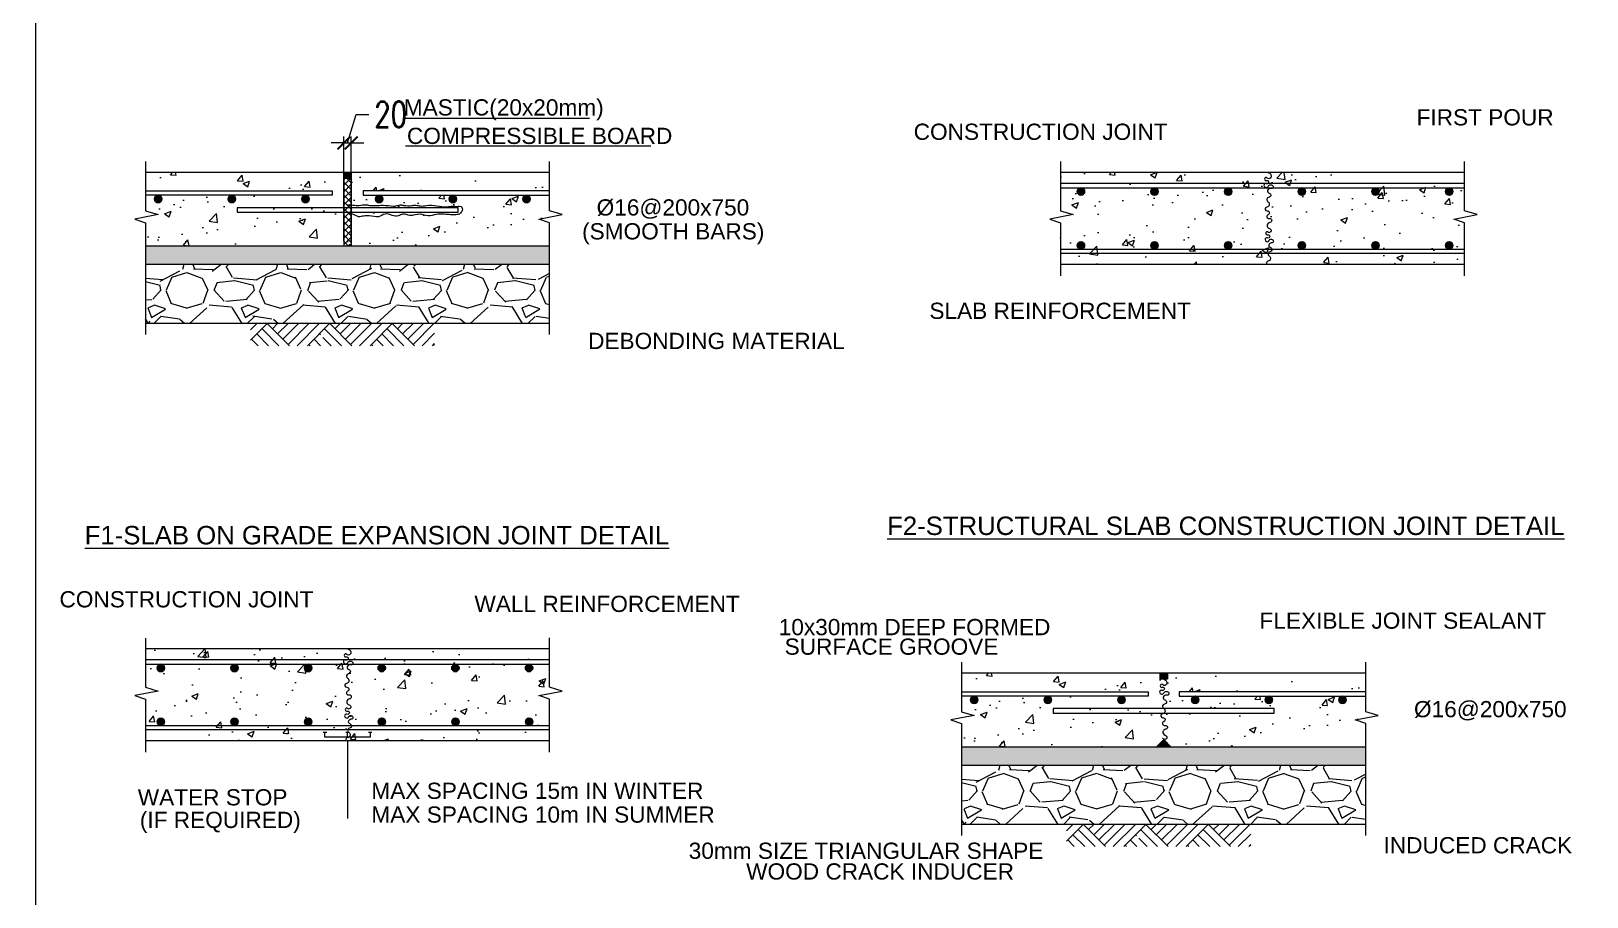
# Model space of a CAD drawing. Extents: x 166525 to 167198, y 178739 to 179747.
# Drawn here: x 167059.79 to 167072.03, y 179459.45 to 179466.26 of the extents above; entities that cross this region are included whole.
import ezdxf
from ezdxf.enums import TextEntityAlignment as Align

# ---------------------------------------------------------------- set-up
doc = ezdxf.new("R2010")
doc.units = 0
doc.header["$MEASUREMENT"] = 0
doc.layers.get('0').update_dxf_attribs({"linetype": 'CONTINUOUS'})
doc.layers.get('DEFPOINTS').update_dxf_attribs({"linetype": 'CONTINUOUS'})
doc.layers.add('BEAM', color=6, linetype='CONTINUOUS', lineweight=13)
doc.layers.add('S-G-TEXT SUB TITLE', color=2, linetype='CONTINUOUS')
doc.layers.add('Steel', color=2, linetype='CONTINUOUS')
doc.styles.add('ARIAL', font='arial.ttf')
doc.styles.add('DIM', font='simplex.shx', dxfattribs={"width": 0.75})
doc.dimstyles.new('MUTASIM', dxfattribs={"dimscale": 0.9995, "dimtxt": 0.2, "dimasz": 0.1, "dimexe": 0.05, "dimexo": 0.12, "dimgap": 0.05, "dimtad": 0, "dimzin": 0, "dimdsep": 46, "dimtxsty": 'DIM', "dimblk": 'ARCHTICK', "dimcen": 0.09, "dimclrd": 35, "dimclre": 33, "dimclrt": 256, "dimazin": 0, "dimtfac": 1, "dimtofl": 0, "dimtmove": 1, "dimatfit": 3, "dimfxl": 0.18, "dimtolj": 1, "dimtzin": 0, "dimlwd": 13, "dimlwe": 9, "dimarcsym": 0})

# ---------------------------------------------------------------- blocks, each defined once
blk = doc.blocks.new('B1')
at = {"layer": 'Steel'}
blk.add_hatch(color=256, dxfattribs=at).paths.add_polyline_path([(-0.05, 0, 1), (0.05, 0, 1)], flags=16)
blk.add_circle((0, 0), 0.05, dxfattribs=at)
blk = doc.blocks.new('SUBTITLE')
at = {"lineweight": 0}
for tag, p in [('%%USUBTITLE', (13935941.075, 8347529.818)), ('20', (13935941.075, 8347529.418))]:
    blk.add_attdef(tag, p, '', height=0.2, dxfattribs=at)
blk = doc.blocks.new('_ARCHTICK')
at = {"color": 0, "linetype": 'ByBlock', "const_width": 0.15}
blk.add_lwpolyline([(-0.5, -0.5), (0.5, 0.5)], dxfattribs=at)
blk = doc.blocks.new('*D1341')
at = {"layer": 'BEAM', "color": 35, "lineweight": 13, "transparency": 16777216}
for p, q in [((167062.279, 179465.377), (167062.346, 179465.602)), ((167062.346, 179465.602), (167062.446, 179465.602)), ((167062.25, 179465.377), (167062.15, 179465.377)), ((167062.25, 179465.377), (167062.308, 179465.377)), ((167062.308, 179465.377), (167062.408, 179465.377))]:
    blk.add_line(p, q, dxfattribs=at)
at = {"layer": 'BEAM', "color": 33, "lineweight": 9, "transparency": 16777216}
for p, q in [((167062.25, 179464.605), (167062.25, 179465.427)), ((167062.308, 179464.605), (167062.308, 179465.427))]:
    blk.add_line(p, q, dxfattribs=at)
at = {"layer": 'DEFPOINTS', "color": 0, "transparency": 16777216}
for p in [(167062.308, 179465.377), (167062.25, 179464.486), (167062.308, 179464.486)]:
    blk.add_point(p, dxfattribs=at)
at = {"layer": 'BEAM', "color": 35, "lineweight": 13, "transparency": 16777216, "xscale": 0.09995000000000001, "yscale": 0.09995000000000001, "zscale": 0.09995000000000001}
blk.add_blockref('_ARCHTICK', (167062.25, 179465.377), dxfattribs=at)
at = {"layer": 'BEAM', "color": 35, "lineweight": 13, "transparency": 16777216, "xscale": 0.09995000000000001, "yscale": 0.09995000000000001, "zscale": 0.09995000000000001, "rotation": 180}
blk.add_blockref('_ARCHTICK', (167062.308, 179465.377), dxfattribs=at)
at = {"layer": 'BEAM', "transparency": 16777216, "insert": (167062.618, 179465.602), "char_height": 0.1999, "attachment_point": 5, "style": 'DIM'}
blk.add_mtext('\\A1;20', dxfattribs=at)

msp = doc.modelspace()

# ---------------------------------------------------------------- hatches: boundary and pattern name
at = {"layer": 'BEAM'}
h = msp.add_hatch(dxfattribs=at)
h.set_pattern_fill('AR-CONC', color=0, scale=0.002897, style=0)
h.set_pattern_definition([(50, (166937.93836, 179500.2437), (0.527809, -0.0461773), [0.05519, -0.6070894]), (355, (166937.93836, 179500.2437), (-0.1021023, 0.5535121), [0.044152, -0.4856715]), (100.451, (166937.98234, 179500.23987), (0.4257086, 0.5073323), [0.0469042, -0.5159463]), (46.1842, (166937.93836, 179500.3909), (0.7853458, -0.1218012), [0.082785, -0.910634]), (96.6356, (166938.0038, 179500.38074), (0.687786, 0.716819), [0.0703563, -0.7739195]), (351.184, (166937.93836, 179500.3909), (0.6877873, 0.716818), [0.066228, -0.7285073]), (21, (166938.01194, 179500.3541), (0.439245, -0.2962745), [0.05519, -0.6070894]), (326, (166938.01194, 179500.3541), (0.1790473, 0.5336128), [0.044152, -0.4856715]), (71.4514, (166938.04855, 179500.3294), (0.618291, 0.2373395), [0.0469042, -0.5159463]), (37.5, (166937.93836, 179500.24372), (0.00894802, 0.24496525), [0, -0.4797846, 0, -0.4930302, 0, -0.4875112]), (7.5, (166937.93836, 179500.24372), (0.1935839, 0.29023415), [0, -0.2811008, 0, -0.4687466, 0, -0.18580615]), (327.5, (166937.77426, 179500.24372), (0.39282087, -0.0165968), [0, -0.1839665, 0, -0.57397544, 0, -0.76162126]), (317.5, (166937.70067, 179500.24372), (0.4291465, 0.07366334), [0, -0.2391564, 0, -0.3811786, 0, -0.5408615])])
h.paths.add_polyline_path([(167064.10255, 179472.70096), (167064.10255, 179470.57343), (167064.1866, 179470.54361), (167064.10255, 179470.52774), (167064.10255, 179468.35529), (167066.27527, 179468.35529), (167066.29114, 179468.43934), (167066.32096, 179468.35529), (167068.44822, 179468.35529), (167068.44822, 179470.52774), (167068.36417, 179470.54361), (167068.44822, 179470.57343), (167068.44822, 179472.70096), (167066.32096, 179472.70096), (167066.29114, 179472.61691), (167066.27527, 179472.70096)])
h.paths.add_polyline_path([(167066.99966, 179470.52813, -1), (167065.55111, 179470.52813, -1)], flags=16)
h.paths.add_polyline_path([(167071.41888, 179465.62126), (167071.41888, 179477.89754), (167075.27494, 179477.89754), (167075.27494, 179465.62126)], flags=9)
h.paths.add_polyline_path([(167058.90597, 179465.30558), (167071.18226, 179465.30558), (167071.18226, 179461.44952), (167058.90597, 179461.44952)], flags=9)
h.paths.add_polyline_path([(167058.72198, 179476.98795), (167072.00361, 179476.98795), (167072.00361, 179473.13189), (167058.72198, 179473.13189)], flags=9)
h.paths.add_polyline_path([(167065.8536, 179470.87995), (167066.74082, 179470.87995), (167066.74082, 179471.07782), (167065.8536, 179471.07782)], flags=8)
h = msp.add_hatch(dxfattribs=at)
h.set_pattern_fill('AR-CONC', color=0, scale=0.002897, style=0)
h.set_pattern_definition([(50, (167083.08763, 179468.62954), (0.527809, -0.046177), [0.05519, -0.60709]), (355, (167083.08763, 179468.62954), (-0.102102, 0.553512), [0.044152, -0.485672]), (100.451, (167083.1316, 179468.6257), (0.425709, 0.507332), [0.046904, -0.515946]), (46.1842, (167083.08763, 179468.7767), (0.785346, -0.121801), [0.082785, -0.910634]), (96.6356, (167083.1531, 179468.76656), (0.687786, 0.71682), [0.070356, -0.77392]), (351.184, (167083.0876, 179468.7767), (0.687787, 0.716818), [0.066228, -0.728507]), (21, (167083.1612, 179468.7399), (0.439245, -0.2962745), [0.05519, -0.60709]), (326, (167083.1612, 179468.7399), (0.179047, 0.533613), [0.044152, -0.485672]), (71.4514, (167083.1978, 179468.71523), (0.618291, 0.23734), [0.046904, -0.515946]), (37.5, (167083.08763, 179468.62954), (0.008948, 0.2449653), [0, -0.4797846, 0, -0.49303, 0, -0.4875112]), (7.5, (167083.08763, 179468.62954), (0.193584, 0.290234), [0, -0.2811008, 0, -0.4687466, 0, -0.185806]), (327.5, (167082.92354, 179468.62954), (0.3928209, -0.0165968), [0, -0.1839665, 0, -0.5739754, 0, -0.7616213]), (317.5, (167082.84995, 179468.62954), (0.4291465, 0.0736633), [0, -0.2391564, 0, -0.3811786, 0, -0.5408615])])
h.paths.add_polyline_path([(167063.86813, 179464.74918), (167063.78408, 179464.77899), (167063.96619, 179464.81339), (167063.86813, 179464.8432), (167063.86813, 179464.96587), (167063.68575, 179464.96587, -0.41421356), (167063.71472, 179464.9369, -1), (167063.65678, 179464.9369, -0.41421356), (167063.68575, 179464.96587), (167063.10633, 179464.96587, -0.41421356), (167063.1353, 179464.9369, -1), (167063.07736, 179464.9369, -0.41421356), (167063.10633, 179464.96587), (167062.52691, 179464.96587, -0.41421356), (167062.55588, 179464.9369, -1), (167062.49794, 179464.9369, -0.41421356), (167062.52691, 179464.96587), (167061.94749, 179464.96587, -0.41421356), (167061.97646, 179464.9369, -1), (167061.91851, 179464.9369, -0.41421356), (167061.94749, 179464.96587), (167061.36806, 179464.96587, -0.41421356), (167061.39703, 179464.9369, -1), (167061.33909, 179464.9369, -0.41421356), (167061.36806, 179464.96587), (167060.78864, 179464.96587, -0.41421356), (167060.81761, 179464.9369, -1), (167060.75967, 179464.9369, -0.41421356), (167060.78864, 179464.96587), (167060.68951, 179464.96587), (167060.68951, 179464.8432), (167060.78757, 179464.81339), (167060.60546, 179464.77899), (167060.68951, 179464.74918), (167060.68951, 179464.56549), (167063.86813, 179464.56549)])
h.paths.add_polyline_path([(167063.86813, 179465.14491), (167061.94905, 179465.14491), (167062.10359, 179465.00063), (167063.86813, 179465.00063)])
h.paths.add_polyline_path([(167061.94905, 179465.14491), (167060.68951, 179465.14491), (167060.68951, 179465.00063), (167062.10359, 179465.00063)])
for points in [[(167062.30779, 179465.14491), (167062.24985, 179465.14491), (167062.24985, 179465.09855), (167062.30779, 179465.09855)], [(167068.72789, 179461.20809), (167068.66995, 179461.20809), (167068.66995, 179461.16174), (167068.72789, 179461.16174)], [(167068.69892, 179460.68661), (167068.64098, 179460.62867), (167068.75686, 179460.62867)]]:
    msp.add_hatch(color=0, dxfattribs=at).paths.add_polyline_path(points)
h = msp.add_hatch(dxfattribs=at)
h.set_pattern_fill('ANSI37', color=0, scale=0.011588, style=0)
h.set_pattern_definition([(45, (167033.279064, 179456.992903), (-0.02601679, 0.02601679), []), (135, (167033.279064, 179456.992903), (-0.02601679, -0.02601679), [])])
h.paths.add_polyline_path([(167062.30779, 179465.09855), (167062.24985, 179465.09855), (167062.24985, 179464.86744), (167062.30779, 179464.86744)])
h.paths.add_polyline_path([(167062.30779, 179464.86744), (167062.24985, 179464.86744), (167062.24985, 179464.83268), (167062.30779, 179464.83268)])
h.paths.add_polyline_path([(167062.30779, 179464.83268), (167062.24985, 179464.83268), (167062.24985, 179464.56549), (167062.30779, 179464.56549)])
h = msp.add_hatch(dxfattribs=at)
h.set_pattern_fill('AR-CONC', color=0, scale=0.002897, style=0)
h.set_pattern_definition([(50, (167096.97754, 179461.5279), (0.527809, -0.046177), [0.05519, -0.607089]), (355, (167096.97754, 179461.5279), (-0.102102, 0.553512), [0.044152, -0.485672]), (100.451, (167097.02153, 179461.52405), (0.425709, 0.507332), [0.046904, -0.515946]), (46.1842, (167096.97754, 179461.6751), (0.785346, -0.121801), [0.082785, -0.910634]), (96.6356, (167097.043, 179461.6649), (0.687786, 0.71682), [0.070356, -0.77392]), (351.184, (167096.97754, 179461.6751), (0.687787, 0.716818), [0.066228, -0.728507]), (21, (167097.05113, 179461.6383), (0.439245, -0.2962745), [0.05519, -0.607089]), (326, (167097.05113, 179461.6383), (0.179047, 0.533613), [0.044152, -0.485672]), (71.4514, (167097.08773, 179461.6136), (0.618291, 0.2373395), [0.046904, -0.515946]), (37.5, (167096.97754, 179461.5279), (0.008948, 0.2449653), [0, -0.4797846, 0, -0.4930302, 0, -0.4875112]), (7.5, (167096.97754, 179461.5279), (0.193584, 0.2902341), [0, -0.2811008, 0, -0.4687466, 0, -0.1858062]), (327.5, (167096.81345, 179461.5279), (0.3928209, -0.0165968), [0, -0.1839665, 0, -0.5739754, 0, -0.7616213]), (317.5, (167096.73986, 179461.5279), (0.4291465, 0.0736633), [0, -0.2391564, 0, -0.3811786, 0, -0.5408615])])
h.paths.add_polyline_path([(167067.88809, 179465.14491), (167067.88809, 179464.8432), (167067.98614, 179464.81339), (167067.88809, 179464.79487), (167067.88809, 179464.42063), (167071.06671, 179464.42063), (167071.06671, 179464.74918), (167070.98266, 179464.77899), (167071.06671, 179464.79487), (167071.06671, 179465.14491)])
h = msp.add_hatch(dxfattribs=at)
h.set_pattern_fill('AR-CONC', color=0, scale=0.000579422, style=0)
h.set_pattern_definition([(50, (167083.08763, 179468.62954), (0.1055618, -0.00923546), [0.011038, -0.1214179]), (355, (167083.08763, 179468.62954), (-0.02042047, 0.1107024), [0.0088304, -0.0971343]), (100.451, (167083.09643, 179468.62877), (0.0851417, 0.10146646), [0.00938084, -0.10318926]), (46.1842, (167083.08763, 179468.65897), (0.15706916, -0.02436025), [0.016557, -0.1821268]), (96.6356, (167083.10072, 179468.65694), (0.1375572, 0.1433638), [0.0140713, -0.1547839]), (351.184, (167083.08763, 179468.65897), (0.1375575, 0.1433636), [0.0132456, -0.1457015]), (21, (167083.10235, 179468.65161), (0.087849, -0.0592549), [0.011038, -0.1214179]), (326, (167083.10235, 179468.65161), (0.03580946, 0.10672256), [0.0088304, -0.0971343]), (71.4514, (167083.10967, 179468.64668), (0.1236582, 0.0474679), [0.00938084, -0.10318926]), (37.5, (167083.087634, 179468.629538), (0.001789605, 0.04899305), [0, -0.09595692, 0, -0.09860604, 0, -0.09750224]), (7.5, (167083.087634, 179468.62954), (0.03871678, 0.05804683), [0, -0.05622016, 0, -0.09374932, 0, -0.03716123]), (327.5, (167083.054814, 179468.629538), (0.078564175, -0.00331936), [0, -0.0367933, 0, -0.11479509, 0, -0.15232425]), (317.5, (167083.0401, 179468.62954), (0.0858293, 0.01473267), [0, -0.04783129, 0, -0.07623571, 0, -0.1081723])])
h.paths.add_polyline_path([(167063.86813, 179464.56549), (167060.68951, 179464.56549), (167060.68951, 179464.42063), (167063.86813, 179464.42063)])
h = msp.add_hatch(dxfattribs=at)
h.set_pattern_fill('GRAVEL', color=0, scale=0.028971, style=0)
h.set_pattern_definition([(228.0128, (167083.61746, 179469.365404), (-5.88693258, -6.62280166), [0.099, -9.801068]), (184.9697, (167083.55123, 179469.291817), (8.83040565, 0.735860754), [0.169888, -16.818883]), (132.5104, (167083.38198, 179469.2771), (7.35865412, -8.094533325), [0.11979, -11.859233]), (267.2737, (167083.094993, 179469.093133), (0.73586275, 14.717314206), [0.154707, -15.315978]), (292.8337, (167083.087634, 179468.9386), (-3.67934018, 8.830396386), [0.151703, -15.01856]), (357.2737, (167083.146503, 179468.798787), (-14.717314206, 0.73586275), [0.154707, -15.315978]), (37.6942, (167083.301035, 179468.791428), (-9.566263356, -7.35865291), [0.204592, -20.254594]), (72.2553, (167083.462926, 179468.916525), (5.151071933, 16.18905553), [0.193156, -19.122462]), (121.4296, (167083.521795, 179469.100492), (-5.886929094, 9.56624606), [0.155231, -15.367865]), (175.2364, (167083.44085, 179469.23295), (8.09451906, -0.73585904), [0.17722, -8.683769]), (222.3974, (167083.264242, 179469.247665), (-8.83039163, -8.094514887), [0.229184, -22.689239]), (138.8141, (167083.8235, 179469.085775), (-5.15105835, 4.4151889), [0.078223, -7.744149]), (171.4692, (167083.76463, 179469.137285), (9.56624271, -1.4717356), [0.14882, -14.733137]), (225, (167083.61746, 179469.15936), (-2e-16, -0.735865), [0.104067, -0.936604]), (203.1986, (167083.56595, 179469.247665), (3.67934214, 1.47173835), [0.056042, -5.54814]), (291.8014, (167083.51444, 179469.22559), (-0.7358665, 2.2075993), [0.079255, -3.883518]), (30.9638, (167083.54387, 179469.152), (2.2075955, 1.47173304), [0.128724, -4.162075]), (161.5651, (167083.65425, 179469.21823), (1.4717326, -0.7358649), [0.09308, -2.233933]), (16.3895, (167083.087634, 179469.22559), (7.35866353, 2.20759325), [0.130395, -12.909175]), (70.3462, (167083.21273, 179469.26238), (-2.94345559, -8.09451397), [0.109395, -10.830035]), (293.1986, (167083.65425, 179469.3654), (-1.47173835, 3.67934214), [0.112083, -5.49211]), (343.6105, (167083.698403, 179469.262382), (-7.35866353, 2.20759325), [0.130395, -12.909175]), (339.444, (167083.08763, 179468.76935), (-3.6793343, 1.4717301), [0.125745, -6.161487]), (294.7751, (167083.205373, 179468.7252), (-3.67932116, 8.09452166), [0.10536, -10.430639]), (66.8014, (167083.66161, 179468.62954), (1.47173835, 3.67934214), [0.112083, -5.49211]), (17.354, (167083.70576, 179468.73256), (-9.56625783, -2.94345935), [0.123354, -12.212014]), (69.444, (167083.301035, 179468.62954), (-1.4717301, -3.6793343), [0.062873, -6.224383]), (101.3099, (167083.61746, 179468.62954), (-0.7358623, 2.9434544), [0.037522, -3.714674]), (165.9638, (167083.6101, 179468.66633), (2.2075994, -0.7358647), [0.151703, -2.88235]), (186.009, (167083.462926, 179468.703124), (7.35864862, 0.73586423), [0.140587, -13.918122]), (303.6901, (167083.54387, 179469.08577), (-0.7358662, 1.4717305), [0.106128, -2.547075]), (353.1572, (167083.60274, 179468.99747), (12.509726274, -1.471738486), [0.185287, -18.343342]), (60.9454, (167083.78671, 179468.975395), (-2.94345694, -5.15104935), [0.075762, -7.500444]), (90, (167083.8235, 179469.0416), (-0.735866, 0.735866), [0.044152, -0.691714]), (120.2564, (167083.44821, 179468.7252), (2.94345755, -5.15105903), [0.10223, -10.120735]), (48.0128, (167083.3967, 179468.813504), (5.88693258, 6.62280166), [0.198001, -9.702074]), (0, (167083.52915, 179468.9607), (0.735866, 0.735866), [0.191325, -0.54454]), (325.3048, (167083.72048, 179468.960677), (-7.35864672, 5.15106212), [0.116351, -11.518707]), (254.0546, (167083.81614, 179468.89445), (-0.73586782, -2.9434708), [0.107144, -5.250056]), (207.646, (167083.786707, 179468.791428), (-13.981448084, -7.3586641), [0.174448, -17.270397]), (175.4261, (167083.632175, 179468.710483), (-9.566259516, 0.735862387), [0.184554, -18.270856]), (175.4261, (167083.632175, 179468.710483), (-9.566259516, 0.735862387), [0.184554, -18.270856])])
h.paths.add_polyline_path([(167063.86813, 179464.42063), (167060.68951, 179464.42063), (167060.68951, 179463.95709), (167063.86813, 179463.95709)])
h = msp.add_hatch(dxfattribs=at)
h.set_pattern_fill('AR-PARQ1', color=0, scale=0.028971, angle=45, style=0)
h.set_pattern_definition([(135, (167092.1293, 179463.4657), (-0.491656, 3e-17), [0.347653, -0.347653]), (135, (167092.17028, 179463.50666), (-0.491656, 3e-17), [0.347653, -0.347653]), (135, (167092.21125, 179463.54764), (-0.491656, 3e-17), [0.347653, -0.347653]), (135, (167092.25222, 179463.5886), (-0.491656, 3e-17), [0.347653, -0.347653]), (135, (167092.2932, 179463.62958), (-0.491656, 3e-17), [0.347653, -0.347653]), (135, (167092.33416, 179463.67055), (-0.491656, 3e-17), [0.347653, -0.347653]), (135, (167092.37513, 179463.71152), (-0.491656, 3e-17), [0.347653, -0.347653]), (45, (167091.88348, 179463.71152), (0.491656, -3e-17), [0.347653, -0.347653]), (45, (167091.8425, 179463.7525), (0.491656, -3e-17), [0.347653, -0.347653]), (45, (167091.80154, 179463.79346), (0.491656, -3e-17), [0.347653, -0.347653]), (45, (167091.76056, 179463.83443), (0.491656, -3e-17), [0.347653, -0.347653]), (45, (167091.7196, 179463.8754), (0.491656, -3e-17), [0.347653, -0.347653]), (45, (167091.67862, 179463.91638), (0.491656, -3e-17), [0.347653, -0.347653]), (45, (167091.63765, 179463.95735), (0.491656, -3e-17), [0.347653, -0.347653])])
h.paths.add_polyline_path([(167062.96365, 179463.78327), (167062.96365, 179463.95709), (167062.07769, 179463.95709), (167062.07769, 179463.87558, -0.41421356), (167062.09218, 179463.86109, -0.41421356), (167062.07769, 179463.84661), (167062.07769, 179463.78327)])
h.paths.add_polyline_path([(167061.51509, 179463.95709), (167061.51509, 179463.78327), (167062.07769, 179463.78327), (167062.07769, 179463.84661, -0.41421356), (167062.0632, 179463.86109, -0.41421356), (167062.07769, 179463.87558), (167062.07769, 179463.95709)])
h = msp.add_hatch(dxfattribs=at)
h.set_pattern_fill('AR-CONC', color=0, scale=0.002897, style=0)
h.set_pattern_definition([(50, (167083.08935, 179457.78343), (0.527809, -0.046177), [0.05519, -0.60709]), (355, (167083.08935, 179457.78343), (-0.102102, 0.553512), [0.044152, -0.485672]), (100.451, (167083.13333, 179457.7796), (0.425709, 0.507332), [0.046904, -0.515946]), (46.1842, (167083.08935, 179457.9306), (0.785346, -0.121801), [0.082785, -0.910634]), (96.6356, (167083.1548, 179457.92045), (0.687786, 0.71682), [0.070356, -0.77392]), (351.184, (167083.08935, 179457.9306), (0.687787, 0.716818), [0.066228, -0.728507]), (21, (167083.16293, 179457.8938), (0.439245, -0.2962745), [0.05519, -0.60709]), (326, (167083.16293, 179457.8938), (0.179047, 0.533613), [0.044152, -0.485672]), (71.4514, (167083.19954, 179457.8691), (0.618291, 0.23734), [0.046904, -0.515946]), (37.5, (167083.08935, 179457.78343), (0.008948, 0.2449653), [0, -0.4797846, 0, -0.49303, 0, -0.4875112]), (7.5, (167083.08935, 179457.78343), (0.193584, 0.290234), [0, -0.2811008, 0, -0.4687466, 0, -0.185806]), (327.5, (167082.92525, 179457.78343), (0.3928209, -0.0165968), [0, -0.1839665, 0, -0.5739754, 0, -0.7616213]), (317.5, (167082.85166, 179457.78343), (0.4291465, 0.0736633), [0, -0.2391564, 0, -0.3811786, 0, -0.5408615])])
h.paths.add_polyline_path([(167063.86813, 179460.67616), (167063.86813, 179461.00471), (167063.78408, 179461.03452), (167063.96619, 179461.06892), (167063.86813, 179461.09873), (167063.86813, 179461.40044), (167062.52424, 179461.40044, -0.34131084), (167062.41515, 179461.25101, -0.52056705), (167062.29769, 179461.25101, -0.52056705), (167062.17773, 179461.25101, -0.52056705), (167062.08776, 179461.25101, -0.52056705), (167062.07277, 179461.32838, -0.52056705), (167062.07777, 179461.39328, -0.02813813), (167062.07533, 179461.40044), (167060.68951, 179461.40044), (167060.68951, 179461.09873), (167060.78757, 179461.06892), (167060.60546, 179461.03452), (167060.68951, 179461.00471), (167060.68951, 179460.67616)])
h.paths.add_polyline_path([(167062.41515, 179461.25101, 0.34131084), (167062.52424, 179461.40044), (167062.07533, 179461.40044, 0.02813813), (167062.07777, 179461.39328, 0.52056705), (167062.07277, 179461.32838, 0.52056705), (167062.08776, 179461.25101, 0.52056705), (167062.17773, 179461.25101, 0.52056705), (167062.29769, 179461.25101, 0.52056705)], flags=17)
h = msp.add_hatch(dxfattribs=at)
h.set_pattern_fill('AR-CONC', color=0, scale=0.002897, style=0)
h.set_pattern_definition([(50, (167089.50773, 179464.6927), (0.527809, -0.046177), [0.05519, -0.60709]), (355, (167089.50773, 179464.6927), (-0.102102, 0.553512), [0.044152, -0.485672]), (100.451, (167089.5517, 179464.68887), (0.425709, 0.507332), [0.046904, -0.515946]), (46.1842, (167089.5077, 179464.8399), (0.785346, -0.121801), [0.082785, -0.910634]), (96.6356, (167089.5732, 179464.82974), (0.687786, 0.71682), [0.070356, -0.77392]), (351.184, (167089.5077, 179464.8399), (0.687787, 0.716818), [0.066228, -0.728507]), (21, (167089.5813, 179464.8031), (0.439245, -0.2962745), [0.05519, -0.60709]), (326, (167089.5813, 179464.8031), (0.179047, 0.533613), [0.044152, -0.485672]), (71.4514, (167089.6179, 179464.7784), (0.618291, 0.23734), [0.046904, -0.515946]), (37.5, (167089.50773, 179464.69272), (0.008948, 0.2449653), [0, -0.4797846, 0, -0.49303, 0, -0.4875112]), (7.5, (167089.50773, 179464.69272), (0.193584, 0.290234), [0, -0.2811008, 0, -0.4687466, 0, -0.185806]), (327.5, (167089.34363, 179464.69272), (0.3928209, -0.0165968), [0, -0.1839665, 0, -0.5739754, 0, -0.7616213]), (317.5, (167089.27005, 179464.69272), (0.4291465, 0.0736633), [0, -0.2391564, 0, -0.3811786, 0, -0.5408615])])
h.paths.add_polyline_path([(167070.28823, 179460.81236), (167070.20418, 179460.84218), (167070.38628, 179460.87658), (167070.28823, 179460.90639), (167070.28823, 179461.02905), (167070.10585, 179461.02905, -0.41421356), (167070.13482, 179461.00008, -1), (167070.07688, 179461.00008, -0.41421356), (167070.10585, 179461.02905), (167069.52643, 179461.02905, -0.41421356), (167069.5554, 179461.00008, -1), (167069.49745, 179461.00008, -0.41421356), (167069.52643, 179461.02905), (167068.947, 179461.02905, -0.41421356), (167068.97597, 179461.00008, -1), (167068.91803, 179461.00008, -0.41421356), (167068.947, 179461.02905), (167068.36758, 179461.02905, -0.41421356), (167068.39655, 179461.00008, -1), (167068.33861, 179461.00008, -0.41421356), (167068.36758, 179461.02905), (167067.78816, 179461.02905, -0.41421356), (167067.81713, 179461.00008, -1), (167067.75919, 179461.00008, -0.41421356), (167067.78816, 179461.02905), (167067.20874, 179461.02905, -0.41421356), (167067.23771, 179461.00008, -1), (167067.17977, 179461.00008, -0.41421356), (167067.20874, 179461.02905), (167067.10961, 179461.02905), (167067.10961, 179460.90639), (167067.20766, 179460.87658), (167067.02556, 179460.84218), (167067.10961, 179460.81236), (167067.10961, 179460.62867), (167070.28823, 179460.62867)])
h.paths.add_polyline_path([(167070.28823, 179461.20809), (167068.36915, 179461.20809), (167068.52369, 179461.06382), (167070.28823, 179461.06382)])
h.paths.add_polyline_path([(167068.36915, 179461.20809), (167067.10961, 179461.20809), (167067.10961, 179461.06382), (167068.52369, 179461.06382)])
h = msp.add_hatch(dxfattribs=at)
h.set_pattern_fill('AR-CONC', color=0, scale=0.000579422, style=0)
h.set_pattern_definition([(50, (167089.50773, 179464.69272), (0.1055618, -0.00923546), [0.011038, -0.1214179]), (355, (167089.50773, 179464.69272), (-0.02042047, 0.1107024), [0.0088304, -0.0971343]), (100.451, (167089.51653, 179464.69195), (0.0851417, 0.10146646), [0.00938084, -0.10318926]), (46.1842, (167089.50773, 179464.72216), (0.15706916, -0.02436025), [0.016557, -0.1821268]), (96.6356, (167089.52082, 179464.72013), (0.1375572, 0.1433638), [0.0140713, -0.1547839]), (351.184, (167089.50773, 179464.72216), (0.1375575, 0.1433636), [0.0132456, -0.1457015]), (21, (167089.52245, 179464.7148), (0.087849, -0.0592549), [0.011038, -0.1214179]), (326, (167089.52245, 179464.7148), (0.03580946, 0.10672256), [0.0088304, -0.0971343]), (71.4514, (167089.52977, 179464.70986), (0.1236582, 0.0474679), [0.00938084, -0.10318926]), (37.5, (167089.50773, 179464.69272), (0.001789605, 0.04899305), [0, -0.09595692, 0, -0.09860604, 0, -0.09750224]), (7.5, (167089.50773, 179464.69272), (0.03871678, 0.05804683), [0, -0.05622016, 0, -0.09374932, 0, -0.03716123]), (327.5, (167089.47491, 179464.69272), (0.078564175, -0.00331936), [0, -0.0367933, 0, -0.11479509, 0, -0.15232425]), (317.5, (167089.46019, 179464.69272), (0.0858293, 0.01473267), [0, -0.04783129, 0, -0.07623571, 0, -0.1081723])])
h.paths.add_polyline_path([(167070.28823, 179460.62867), (167067.10961, 179460.62867), (167067.10961, 179460.48381), (167070.28823, 179460.48381)])
h = msp.add_hatch(dxfattribs=at)
h.set_pattern_fill('GRAVEL', color=0, scale=0.028971, style=0)
h.set_pattern_definition([(228.0128, (167090.037554, 179465.428587), (-5.88693258, -6.62280166), [0.099, -9.801068]), (184.9697, (167089.971326, 179465.355), (8.83040565, 0.735860754), [0.169888, -16.818883]), (132.5104, (167089.802077, 179465.340283), (7.35865412, -8.094533325), [0.11979, -11.859233]), (267.2737, (167089.51509, 179465.156316), (0.73586275, 14.717314206), [0.154707, -15.315978]), (292.8337, (167089.50773, 179465.001784), (-3.67934018, 8.830396386), [0.151703, -15.01856]), (357.2737, (167089.5666, 179464.86197), (-14.717314206, 0.73586275), [0.154707, -15.315978]), (37.6942, (167089.721131, 179464.85461), (-9.566263356, -7.35865291), [0.204592, -20.254594]), (72.2553, (167089.883022, 179464.979708), (5.151071933, 16.18905553), [0.193156, -19.122462]), (121.4296, (167089.94189, 179465.163675), (-5.886929094, 9.56624606), [0.155231, -15.367865]), (175.2364, (167089.860946, 179465.29613), (8.09451906, -0.73585904), [0.17722, -8.683769]), (222.3974, (167089.684338, 179465.310848), (-8.83039163, -8.094514887), [0.229184, -22.689239]), (138.8141, (167090.243596, 179465.14896), (-5.15105835, 4.4151889), [0.078223, -7.744149]), (171.4692, (167090.184727, 179465.20047), (9.56624271, -1.4717356), [0.14882, -14.733137]), (225, (167090.03755, 179465.22254), (-2e-16, -0.735865), [0.104067, -0.936604]), (203.1986, (167089.98604, 179465.31085), (3.67934214, 1.47173835), [0.056042, -5.54814]), (291.8014, (167089.93453, 179465.28877), (-0.7358665, 2.2075993), [0.079255, -3.883518]), (30.9638, (167089.96397, 179465.21519), (2.2075955, 1.47173304), [0.128724, -4.162075]), (161.5651, (167090.07435, 179465.28141), (1.4717326, -0.7358649), [0.09308, -2.233933]), (16.3895, (167089.50773, 179465.288772), (7.35866353, 2.20759325), [0.130395, -12.909175]), (70.3462, (167089.632827, 179465.325565), (-2.94345559, -8.09451397), [0.109395, -10.830035]), (293.1986, (167090.07435, 179465.42859), (-1.47173835, 3.67934214), [0.112083, -5.49211]), (343.6105, (167090.1185, 179465.325565), (-7.35866353, 2.20759325), [0.130395, -12.909175]), (339.444, (167089.50773, 179464.832535), (-3.6793343, 1.4717301), [0.125745, -6.161487]), (294.7751, (167089.62547, 179464.788383), (-3.67932116, 8.09452166), [0.10536, -10.430639]), (66.8014, (167090.08171, 179464.69272), (1.47173835, 3.67934214), [0.112083, -5.49211]), (17.354, (167090.125858, 179464.79574), (-9.56625783, -2.94345935), [0.123354, -12.212014]), (69.444, (167089.72113, 179464.69272), (-1.4717301, -3.6793343), [0.062873, -6.224383]), (101.3099, (167090.03755, 179464.69272), (-0.7358623, 2.9434544), [0.037522, -3.714674]), (165.9638, (167090.0302, 179464.72951), (2.2075994, -0.7358647), [0.151703, -2.88235]), (186.009, (167089.88302, 179464.766307), (7.35864862, 0.73586423), [0.140587, -13.918122]), (303.6901, (167089.96397, 179465.14896), (-0.7358662, 1.4717305), [0.106128, -2.547075]), (353.1572, (167090.022836, 179465.060654), (12.509726274, -1.471738486), [0.185287, -18.343342]), (60.9454, (167090.2068, 179465.03858), (-2.94345694, -5.15104935), [0.075762, -7.500444]), (90, (167090.2436, 179465.1048), (-0.735866, 0.735866), [0.044152, -0.691714]), (120.2564, (167089.868305, 179464.788383), (2.94345755, -5.15105903), [0.10223, -10.120735]), (48.0128, (167089.816794, 179464.876687), (5.88693258, 6.62280166), [0.198001, -9.702074]), (0, (167089.94925, 179465.02386), (0.735866, 0.735866), [0.191325, -0.54454]), (325.3048, (167090.140575, 179465.02386), (-7.35864672, 5.15106212), [0.116351, -11.518707]), (254.0546, (167090.23624, 179464.95763), (-0.73586782, -2.9434708), [0.107144, -5.250056]), (207.646, (167090.206803, 179464.85461), (-13.981448084, -7.3586641), [0.174448, -17.270397]), (175.4261, (167090.05227, 179464.773666), (-9.566259516, 0.735862387), [0.184554, -18.270856]), (175.4261, (167090.05227, 179464.773666), (-9.566259516, 0.735862387), [0.184554, -18.270856])])
h.paths.add_polyline_path([(167070.28823, 179460.48381), (167067.10961, 179460.48381), (167067.10961, 179460.02028), (167070.28823, 179460.02028)])
h = msp.add_hatch(dxfattribs=at)
h.set_pattern_fill('AR-PARQ1', color=0, scale=0.028971, angle=45, style=0)
h.set_pattern_definition([(135, (167098.5494, 179459.52888), (-0.491656, 3e-17), [0.347653, -0.347653]), (135, (167098.59037, 179459.56985), (-0.491656, 3e-17), [0.347653, -0.347653]), (135, (167098.63135, 179459.61082), (-0.491656, 3e-17), [0.347653, -0.347653]), (135, (167098.6723, 179459.6518), (-0.491656, 3e-17), [0.347653, -0.347653]), (135, (167098.7133, 179459.69276), (-0.491656, 3e-17), [0.347653, -0.347653]), (135, (167098.75426, 179459.73373), (-0.491656, 3e-17), [0.347653, -0.347653]), (135, (167098.79523, 179459.7747), (-0.491656, 3e-17), [0.347653, -0.347653]), (45, (167098.30357, 179459.7747), (0.491656, -3e-17), [0.347653, -0.347653]), (45, (167098.2626, 179459.81568), (0.491656, -3e-17), [0.347653, -0.347653]), (45, (167098.22163, 179459.85665), (0.491656, -3e-17), [0.347653, -0.347653]), (45, (167098.18066, 179459.89762), (0.491656, -3e-17), [0.347653, -0.347653]), (45, (167098.1397, 179459.9386), (0.491656, -3e-17), [0.347653, -0.347653]), (45, (167098.09872, 179459.97956), (0.491656, -3e-17), [0.347653, -0.347653]), (45, (167098.05775, 179460.02053), (0.491656, -3e-17), [0.347653, -0.347653])])
h.paths.add_polyline_path([(167069.38374, 179459.84645), (167069.38374, 179460.02028), (167068.49779, 179460.02028), (167068.49779, 179459.93876, -0.41421356), (167068.51227, 179459.92428, -0.41421356), (167068.49779, 179459.90979), (167068.49779, 179459.84645)])
h.paths.add_polyline_path([(167067.93519, 179460.02028), (167067.93519, 179459.84645), (167068.49779, 179459.84645), (167068.49779, 179459.90979, -0.41421356), (167068.4833, 179459.92428, -0.41421356), (167068.49779, 179459.93876), (167068.49779, 179460.02028)])

# ---------------------------------------------------------------- linework, layer by layer
at = {"layer": 'BEAM', "color": 0}
for p, q in [((167059.82485, 179479.79994), (167059.82485, 179441.5798)), ((167062.71661, 179465.5711), (167064.18318, 179465.5711)), ((167062.24985, 179465.14491), (167060.68951, 179465.14491)), ((167062.24985, 179465.14491), (167062.24985, 179465.09855)), ((167062.30779, 179465.14491), (167062.24985, 179465.14491)), ((167062.30779, 179465.09855), (167062.24985, 179465.09855)), ((167062.24985, 179465.09855), (167062.24985, 179464.56549)), ((167063.86813, 179465.14491), (167062.30779, 179465.14491)), ((167062.30779, 179465.14491), (167062.30779, 179465.09855)), ((167062.30779, 179465.09855), (167062.30779, 179464.56549)), ((167071.06671, 179465.14491), (167067.88809, 179465.14491)), ((167071.06671, 179465.05857), (167067.88809, 179465.05857)), ((167067.88809, 179465.02381), (167071.06671, 179465.02381)), ((167063.86813, 179464.56549), (167060.68951, 179464.56549)), ((167067.88809, 179464.54231), (167071.06671, 179464.54231)), ((167071.06671, 179464.50754), (167067.88809, 179464.50754)), ((167063.86813, 179464.42063), (167060.68951, 179464.42063)), ((167071.06671, 179464.42063), (167067.88809, 179464.42063)), ((167063.86813, 179463.95709), (167060.68951, 179463.95709)), ((167063.86813, 179461.40044), (167060.68951, 179461.40044)), ((167063.86813, 179461.3141), (167060.68951, 179461.3141)), ((167060.68951, 179461.27934), (167063.86813, 179461.27934)), ((167068.66995, 179461.20809), (167067.10961, 179461.20809)), ((167068.66995, 179461.20809), (167068.66995, 179461.16174)), ((167068.72789, 179461.20809), (167068.66995, 179461.20809)), ((167068.72789, 179461.16174), (167068.66995, 179461.16174)), ((167070.28823, 179461.20809), (167068.72789, 179461.20809)), ((167068.72789, 179461.20809), (167068.72789, 179461.16174)), ((167060.68951, 179460.79784), (167063.86813, 179460.79784)), ((167063.86813, 179460.76307), (167060.68951, 179460.76307)), ((167063.86813, 179460.67616), (167060.68951, 179460.67616)), ((167062.11451, 179460.74185), (167062.08714, 179460.74185)), ((167062.29251, 179460.74185), (167062.26513, 179460.74185)), ((167062.27882, 179460.70685), (167062.27882, 179460.74171)), ((167062.27882, 179460.67616), (167062.27882, 179460.06717)), ((167062.47051, 179460.74171), (167062.44313, 179460.74171)), ((167068.69892, 179460.68661), (167068.64098, 179460.62867)), ((167068.69892, 179460.68661), (167068.75686, 179460.62867)), ((167070.28823, 179460.62867), (167067.10961, 179460.62867)), ((167070.28823, 179460.48381), (167067.10961, 179460.48381)), ((167070.28823, 179460.02028), (167067.10961, 179460.02028))]:
    msp.add_line(p, q, dxfattribs=at)
at = {"layer": 'BEAM', "color": 3}
msp.add_line((167062.73399, 179465.35425), (167064.66559, 179465.35425), dxfattribs=at)
at = {"layer": 'BEAM', "color": 0}
for points, format in [([(167062.29041, 179465.14491, 0, 0.05055, 0), (167062.39765, 179465.25215, 0, 0, 0), (167062.71661, 179465.5711, 0, 0, 0)], "xyseb"), ([(167070.14137, 179465.14491, 0, 0.05055, 0), (167070.22848, 179465.26905, 0, 0, 0), (167070.44494, 179465.57755, 0, 0, 0), (167070.67085, 179465.57755, 0, 0, 0)], "xyseb"), ([(167069.4995, 179464.93382, 0, 0.05055, 0), (167069.38864, 179465.03732, 0, 0, 0), (167068.96845, 179465.4296, 0, 0, 0), (167068.71494, 179465.4296, 0, 0, 0)], "xyseb"), ([(167062.30779, 179464.92806, 0, 0.05055, 0), (167062.41503, 179465.0353, 0, 0, 0), (167062.73399, 179465.35425, 0, 0, 0)], "xyseb"), ([(167069.51939, 179465.14491, -0.22795198), (167069.54286, 179465.12688, -0.28204066), (167069.54085, 179465.10242, -0.48060989), (167069.51345, 179465.10124, 0.71766943), (167069.49256, 179465.09261, 0.48359352), (167069.50899, 179465.08127, -0.50112188), (167069.52475, 179465.06973, -0.53982256), (167069.50552, 179465.05684, 0.56337233), (167069.4872, 179465.04358, 0.76290463), (167069.52184, 179465.03708, -0.62602478), (167069.55963, 179465.03704, -0.64937473), (167069.54434, 179465.01891, 0.40320294), (167069.5167, 179465.00436, 0.43627822), (167069.52834, 179464.98322, -0.42065717), (167069.54085, 179464.96186, -0.30133285), (167069.52587, 179464.94876, 0.30827279), (167069.51134, 179464.93571, 0.31954155), (167069.51943, 179464.91531, -0.2795122), (167069.53012, 179464.89322, -0.34412622), (167069.51117, 179464.87318, 0.43197879), (167069.49793, 179464.854, 0.38401552), (167069.51377, 179464.84253, -0.37431342), (167069.53012, 179464.83112, -0.37191908), (167069.52113, 179464.81331, 0.35616456), (167069.51134, 179464.79516, 0.41750988), (167069.53068, 179464.7822, -0.43886636), (167069.5489, 179464.76901, -0.41794145), (167069.5348, 179464.75139, 0.31947029), (167069.51402, 179464.73306, 0.41481629), (167069.53198, 179464.70422, -0.95315527), (167069.52608, 179464.67178, -0.06836601), (167069.52248, 179464.67492, 0.71766943), (167069.50159, 179464.66629, 0.48359352), (167069.51802, 179464.65495, -0.50112188), (167069.53378, 179464.64341, -0.53982256), (167069.51455, 179464.63052, 0.56337233), (167069.49622, 179464.61726, 0.59725199), (167069.5257, 179464.60437, -0.70324095), (167069.56044, 179464.61072, -0.50806537), (167069.55336, 179464.59259, 0.19971645), (167069.52573, 179464.57803, 0.43627822), (167069.53737, 179464.5569, -0.42065717), (167069.54987, 179464.53554, -0.30133285), (167069.5349, 179464.52244, 0.30827279), (167069.52036, 179464.50939, 0.31954155), (167069.52845, 179464.48899, -0.2795122), (167069.53914, 179464.4669, -0.34412622), (167069.5202, 179464.44686, 0.43197879), (167069.50695, 179464.42768, 0.13908849), (167069.51069, 179464.42063, -0.37431342)], "xyb"), ([(167062.76909, 179464.80645, 0, 0.05055, 0), (167062.87995, 179464.70295, 0, 0, 0), (167063.84102, 179463.80571, 0, 0, 0), (167064.11933, 179463.80571, 0, 0, 0)], "xyseb"), ([(167063.14795, 179464.85006, 0, 0.05055, 0), (167063.29961, 179464.85006, 0, 0, 0), (167064.20824, 179464.85006, 0, 0, 0), (167064.20824, 179464.85006, 0, 0, 0)], "xyseb"), ([(167069.24846, 179464.50754, 0, 0.05055, 0), (167069.20018, 179464.36378, 0, 0, 0), (167069.08537, 179464.02193, 0, 0, 0), (167068.90464, 179464.02193, 0, 0, 0)], "xyseb"), ([(167062.7096, 179461.3141, 0, 0.05055, 0), (167062.7967, 179461.43825, 0, 0, 0), (167063.01316, 179461.74674, 0, 0, 0), (167063.23907, 179461.74674, 0, 0, 0)], "xyseb"), ([(167062.27886, 179461.17084, 0, 0.05055, 0), (167062.168, 179461.27433, 0, 0, 0), (167061.74781, 179461.66662, 0, 0, 0), (167061.52309, 179461.66662, 0, 0, 0)], "xyseb"), ([(167068.69892, 179461.20809, 0, 0.05055, 0), (167068.80977, 179461.31158, 0, 0, 0), (167069.12148, 179461.60258, 0, 0, 0), (167069.40044, 179461.60258, 0, 0, 0)], "xyseb"), ([(167068.66995, 179461.16174, 0, 0.05055, 0), (167068.55909, 179461.26523, 0, 0, 0), (167068.24893, 179461.55479, 0, 0, 0), (167067.85129, 179461.55479, 0, 0, 0)], "xyseb"), ([(167062.27882, 179461.40044, -0.22795198), (167062.3023, 179461.38241, -0.28204066), (167062.30028, 179461.35794, -0.48060989), (167062.27288, 179461.35677, 0.71766943), (167062.25199, 179461.34814, 0.48359352), (167062.26843, 179461.3368, -0.50112188), (167062.28419, 179461.32526, -0.53982256), (167062.26496, 179461.31237, 0.56337233), (167062.24663, 179461.29911, 0.76290463), (167062.28127, 179461.2926, -0.62602478), (167062.31906, 179461.29257, -0.64937473), (167062.30377, 179461.27444, 0.40320294), (167062.27614, 179461.25989, 0.43627822), (167062.28778, 179461.23875, -0.42065717), (167062.30028, 179461.21739, -0.30133285), (167062.28531, 179461.20429, 0.30827279), (167062.27077, 179461.19124, 0.31954155), (167062.27886, 179461.17084, -0.2795122), (167062.28955, 179461.14875, -0.34412622), (167062.27061, 179461.12871, 0.43197879), (167062.25736, 179461.10953, 0.38401552), (167062.2732, 179461.09806, -0.37431342), (167062.28955, 179461.08665, -0.37191908), (167062.28057, 179461.06884, 0.35616456), (167062.27077, 179461.05069, 0.41750988), (167062.29011, 179461.03773, -0.43886636), (167062.30833, 179461.02454, -0.41794145), (167062.29423, 179461.00692, 0.31947029), (167062.27346, 179460.98859, 0.41481629), (167062.29141, 179460.95975, -0.95315527), (167062.28551, 179460.92731, -0.06836601), (167062.28191, 179460.93045, 0.71766943), (167062.26102, 179460.92182, 0.48359352), (167062.27745, 179460.91048, -0.50112188), (167062.29321, 179460.89894, -0.53982256), (167062.27398, 179460.88605, 0.56337233), (167062.25565, 179460.87279, 0.59725199), (167062.28514, 179460.8599, -0.70324095), (167062.31987, 179460.86625, -0.50806537), (167062.3128, 179460.84812, 0.19971645), (167062.28516, 179460.83356, 0.43627822), (167062.2968, 179460.81243, -0.42065717), (167062.30931, 179460.79107, -0.30133285), (167062.29433, 179460.77797, 0.30827279), (167062.2798, 179460.76492, 0.31954155), (167062.28788, 179460.74452, -0.2795122), (167062.29858, 179460.72243, -0.34412622), (167062.27963, 179460.70238, 0.43197879), (167062.26639, 179460.68321, 0.13908849), (167062.27012, 179460.67616, -0.37431342)], "xyb"), ([(167068.69892, 179461.16174, -0.22795198), (167068.72239, 179461.14371, -0.28204066), (167068.72038, 179461.11924, -0.48060989), (167068.69298, 179461.11807, 0.71766943), (167068.67209, 179461.10944, 0.48359352), (167068.68852, 179461.0981, -0.50112188), (167068.70428, 179461.08656, -0.53982256), (167068.68505, 179461.07367, 0.56337233), (167068.66673, 179461.06041, 0.76290463), (167068.70137, 179461.0539, -0.62602478), (167068.73916, 179461.05387, -0.64937473), (167068.72387, 179461.03574, 0.40320294), (167068.69623, 179461.02119, 0.43627822), (167068.70787, 179461.00005, -0.42065717), (167068.72038, 179460.97869, -0.30133285), (167068.7054, 179460.96559, 0.30827279), (167068.69087, 179460.95254, 0.31954155), (167068.69896, 179460.93214, -0.2795122), (167068.70965, 179460.91005, -0.34412622), (167068.6907, 179460.89001, 0.43197879), (167068.67746, 179460.87083, 0.38401552), (167068.6933, 179460.85936, -0.37431342), (167068.70965, 179460.84795, -0.37191908), (167068.70066, 179460.83014, 0.35616456), (167068.69087, 179460.81199, 0.41750988), (167068.71021, 179460.79903, -0.43886636), (167068.72843, 179460.78584, -0.41794145), (167068.71433, 179460.76822, 0.31947029), (167068.69355, 179460.74989, 0.41481629), (167068.71151, 179460.72105, -0.56127745), (167068.72038, 179460.69432, -0.42698802), (167068.69653, 179460.69286, 0.18369498), (167068.69007, 179460.69546, 0.25591832)], "xyb"), ([(167069.56805, 179460.91324, 0, 0.05055, 0), (167069.71971, 179460.91324, 0, 0, 0), (167070.66084, 179460.91324, 0, 0, 0), (167070.66084, 179460.91324, 0, 0, 0)], "xyseb"), ([(167068.70965, 179460.84795, 0, 0.05055, 0), (167068.8205, 179460.74445, 0, 0, 0), (167069.78158, 179459.84722, 0, 0, 0), (167070.37691, 179459.84722, 0, 0, 0)], "xyseb"), ([(167062.22573, 179460.70685, 0, 0.05055, 0), (167062.17745, 179460.56308, 0, 0, 0), (167062.06264, 179460.22123, 0, 0, 0), (167061.8819, 179460.22123, 0, 0, 0)], "xyseb"), ([(167068.69892, 179460.62867, 0, 0.05055, 0), (167068.58806, 179460.52518, 0, 0, 0), (167067.62699, 179459.62794, 0, 0, 0), (167067.52833, 179459.62794, 0, 0, 0)], "xyseb")]:
    msp.add_lwpolyline(points, format=format, dxfattribs=at)
for points in [[(167060.68951, 179465.23182), (167060.68951, 179464.8432), (167060.78757, 179464.81339), (167060.60546, 179464.77899), (167060.68951, 179464.74918), (167060.68951, 179463.87018)], [(167063.86813, 179463.87018), (167063.86813, 179464.74918), (167063.78408, 179464.77899), (167063.96619, 179464.81339), (167063.86813, 179464.8432), (167063.86813, 179465.23182)], [(167067.88809, 179465.23182), (167067.88809, 179464.8432), (167067.98614, 179464.81339), (167067.80404, 179464.77899), (167067.88809, 179464.74918), (167067.88809, 179464.33372)], [(167071.06671, 179464.33372), (167071.06671, 179464.74918), (167070.98266, 179464.77899), (167071.16476, 179464.81339), (167071.06671, 179464.8432), (167071.06671, 179465.23182)], [(167060.68951, 179465.00063), (167062.1574, 179465.00063), (167062.1574, 179464.96587), (167060.68951, 179464.96587)], [(167063.86813, 179465.00063), (167062.40024, 179465.00063), (167062.40024, 179464.96587), (167063.86813, 179464.96587)], [(167060.68951, 179461.48317), (167060.68951, 179461.09873), (167060.78757, 179461.06892), (167060.60546, 179461.03452), (167060.68951, 179461.00471), (167060.68951, 179460.58925)], [(167063.86813, 179460.58925), (167063.86813, 179461.00471), (167063.78408, 179461.03452), (167063.96619, 179461.06892), (167063.86813, 179461.09873), (167063.86813, 179461.48735)], [(167067.10961, 179461.295), (167067.10961, 179460.90639), (167067.20766, 179460.87658), (167067.02556, 179460.84218), (167067.10961, 179460.81236), (167067.10961, 179459.93336)], [(167070.28823, 179459.93336), (167070.28823, 179460.81236), (167070.20418, 179460.84218), (167070.38628, 179460.87658), (167070.28823, 179460.90639), (167070.28823, 179461.295)], [(167067.10961, 179461.06382), (167068.57749, 179461.06382), (167068.57749, 179461.02905), (167067.10961, 179461.02905)], [(167070.28823, 179461.06382), (167068.82034, 179461.06382), (167068.82034, 179461.02905), (167070.28823, 179461.02905)], [(167062.45682, 179460.74171), (167062.45682, 179460.70685), (167062.10082, 179460.70685), (167062.10082, 179460.74171)]]:
    msp.add_lwpolyline(points, dxfattribs=at)
for points in [[(167063.14795, 179464.86744), (167061.40969, 179464.86744), (167061.40969, 179464.83268), (167063.14795, 179464.83268)], [(167069.56805, 179460.93063), (167067.82978, 179460.93063), (167067.82978, 179460.89586), (167069.56805, 179460.89586)]]:
    msp.add_lwpolyline(points, close=True, dxfattribs=at)
at = {"layer": 'BEAM', "color": 3}
msp.add_lwpolyline([(167062.27882, 179460.1907, 0, 0.05055, 0), (167062.43048, 179460.1907, 0, 0, 0), (167065.15641, 179460.1907, 0, 0, 0), (167065.15641, 179460.1907, 0, 0, 0)], format="xyseb", dxfattribs=at)
at = {"layer": 'BEAM', "color": 0}
msp.add_spline([(167062.27882, 179464.89169), (167062.32086, 179464.88865), (167062.37059, 179464.88662), (167062.42032, 179464.89169), (167062.4528, 179464.88662), (167062.51065, 179464.88561), (167062.57662, 179464.88662), (167062.65985, 179464.88257), (167062.69334, 179464.88967), (167062.72074, 179464.88662), (167062.7857, 179464.8846), (167062.81615, 179464.88764), (167062.85167, 179464.88156), (167062.89875, 179464.88564), (167062.98096, 179464.88361), (167063.0605, 179464.87504), (167063.10479, 179464.88057), (167063.13523, 179464.87854), (167063.17888, 179464.87246), (167063.18167, 179464.85568), (167063.16771, 179464.82583), (167063.14234, 179464.81367), (167063.08956, 179464.81265), (167063.04186, 179464.81671), (167062.97488, 179464.81468), (167062.91296, 179464.80353), (167062.85004, 179464.81671), (167062.76909, 179464.80645), (167062.71302, 179464.81671), (167062.67851, 179464.80454), (167062.63081, 179464.80758), (167062.57093, 179464.81772), (167062.52323, 179464.79745), (167062.4497, 179464.80466), (167062.40809, 179464.80264), (167062.36546, 179464.79757), (167062.31877, 179464.81784), (167062.27882, 179464.81784)], degree=3, dxfattribs=at)

# ---------------------------------------------------------------- block references
at = {"layer": 'BEAM', "color": 0, "yscale": 0.5794220055977348, "rotation": 270}
for p, xscale, zscale in [((167060.78864, 179464.9369), -0.5794220055977348, 0.5794220056), ((167061.36806, 179464.9369), -0.5794220055977348, 0.5794220056), ((167061.94749, 179464.9369), -0.5794220055977348, 0.5794220056), ((167062.52691, 179464.9369), -0.5794220055977348, 0.5794220056), ((167063.10633, 179464.9369), -0.5794220055977348, 0.5794220056), ((167063.68575, 179464.9369), -0.5794220055977348, 0.5794220056), ((167068.04813, 179464.99484), -0.5794220055977348, 0.5794220056), ((167068.62755, 179464.99484), -0.5794220055977348, 0.5794220056), ((167069.20697, 179464.99484), -0.5794220055977348, 0.5794220056), ((167069.78639, 179464.99517), -0.5794220055977348, 0.5794220056), ((167070.36581, 179464.99517), -0.5794220055977348, 0.5794220056), ((167070.94524, 179464.99517), -0.5794220055977348, 0.5794220056), ((167068.04813, 179464.57128), -0.5794220055977348, 0.5794220056), ((167068.62755, 179464.57128), -0.5794220055977348, 0.5794220056), ((167069.20697, 179464.57128), -0.5794220055977348, 0.5794220056), ((167069.78639, 179464.57121), -0.5794220055977348, 0.5794220056), ((167070.36581, 179464.57121), -0.5794220055977348, 0.5794220056), ((167070.94524, 179464.57121), -0.5794220055977348, 0.5794220056), ((167060.80963, 179461.25037), -0.5794220055977348, 0.5794220056), ((167061.38905, 179461.25037), -0.5794220055977348, 0.5794220056), ((167061.96847, 179461.25037), -0.5794220055977348, 0.5794220056), ((167062.5474, 179461.25037), -0.5794220055977348, 0.5794220056), ((167063.12682, 179461.25037), -0.5794220055977348, 0.5794220056), ((167063.70625, 179461.25037), -0.5794220055977348, 0.5794220056), ((167067.20874, 179461.00008), -0.5794220055977348, 0.5794220056), ((167067.78816, 179461.00008), -0.5794220055977348, 0.5794220056), ((167068.36758, 179461.00008), -0.5794220055977348, 0.5794220056), ((167068.947, 179461.00008), -0.5794220055977348, 0.5794220056), ((167069.52643, 179461.00008), -0.5794220055977348, 0.5794220056), ((167070.10585, 179461.00008), -0.5794220055977348, 0.5794220056), ((167060.80963, 179460.82623), 0.5794220055977348, 0.5794220055977348), ((167061.38905, 179460.82623), 0.5794220055977348, 0.5794220055977348), ((167061.96847, 179460.82623), 0.5794220055977348, 0.5794220055977348), ((167062.5479, 179460.8268), 0.5794220055977348, 0.5794220055977348), ((167063.12732, 179460.8268), 0.5794220055977348, 0.5794220055977348), ((167063.70674, 179460.8268), 0.5794220055977348, 0.5794220055977348)]:
    msp.add_blockref('B1', p, dxfattribs=dict(at, xscale=xscale, zscale=zscale))
at = {"layer": 'BEAM', "color": 0}
ref = msp.add_blockref('SUBTITLE', (-7907730.71698, -4657280.24747), dxfattribs=dict(at, xscale=0.5794220055977348, yscale=0.5794220055977348, zscale=0.5794220055977348))
ref.add_attrib('%%USUBTITLE', '%%UF1-SLAB ON GRADE EXPANSION JOINT DETAIL', (167060.21083, 179462.22166), dxfattribs={"layer": 'S-G-TEXT SUB TITLE', "lineweight": 0, "height": 0.1448555, "style": 'ARIAL'})
ref = msp.add_blockref('SUBTITLE', (-7907724.40446, -4657280.17389), dxfattribs=dict(at, xscale=0.5794220055977348, yscale=0.5794220055977348, zscale=0.5794220055977348))
ref.add_attrib('%%USUBTITLE', '%%UF2-STRUCTURAL SLAB CONSTRUCTION JOINT DETAIL', (167066.52336, 179462.29525), dxfattribs={"layer": 'S-G-TEXT SUB TITLE', "lineweight": 0, "height": 0.1448555, "style": 'ARIAL'})

# ---------------------------------------------------------------- texts
at = {"layer": 'BEAM', "color": 3, "style": 'ARIAL'}
msp.add_text('MASTIC(20x20mm)', height=0.1274728, dxfattribs=at).set_placement((167062.72084, 179465.72036), align=Align.TOP_LEFT)
for s, height, p in [('CONSTRUCTION JOINT', 0.1274728, (167066.73227, 179465.40151)), ('FIRST POUR', 0.127473, (167070.6883, 179465.51492)), ('%%C16@200x750', 0.1274728, (167064.23812, 179464.80669)), ('(SMOOTH BARS)', 0.1274728, (167064.1236, 179464.61878)), ('SLAB REINFORCEMENT', 0.1274728, (167066.85589, 179463.994)), ('DEBONDING MATERIAL', 0.1274728, (167064.17099, 179463.75737)), ('CONSTRUCTION JOINT', 0.1274728, (167060.01229, 179461.72627)), ('WALL REINFORCEMENT', 0.1274728, (167063.27697, 179461.69036)), ('10x30mm DEEP FORMED', 0.1274728, (167065.67058, 179461.50778)), ('FLEXIBLE JOINT SEALANT', 0.1274728, (167069.45268, 179461.55859)), ('SURFACE GROOVE', 0.1274728, (167065.71701, 179461.35423)), ('%%C16@200x750', 0.1274728, (167070.6681, 179460.86275)), ('WATER STOP', 0.127473, (167060.62853, 179460.16974)), ('MAX SPACING 15m IN WINTER', 0.1274728, (167062.46624, 179460.22099)), ('MAX SPACING 10m IN SUMMER', 0.1274728, (167062.46624, 179460.03417)), ('(IF REQUIRED)', 0.1274728, (167060.64464, 179459.99236)), ('INDUCED CRACK', 0.1274728, (167070.42873, 179459.79297)), ('30mm SIZE TRIANGULAR SHAPE', 0.1274728, (167064.9625, 179459.74974)), ('WOOD CRACK INDUCER', 0.1274728, (167065.41441, 179459.58693))]:
    msp.add_text(s, height=height, dxfattribs=at).set_placement(p)
msp.add_text('COMPRESSIBLE BOARD', height=0.1274728, dxfattribs=at).set_placement((167062.74605, 179465.43286), align=Align.MIDDLE_LEFT)

# ---------------------------------------------------------------- dimensions: what is measured, and where the dimension line sits
at = {"layer": 'BEAM', "color": 0}
dim = msp.add_linear_dim(base=(167062.30779, 179465.37721), p1=(167062.24985, 179464.48553), p2=(167062.30779, 179464.48553), text='20', dimstyle='MUTASIM', dxfattribs=at)
dim.commit()
dim.dimension.update_dxf_attribs({"geometry": '*D1341', "text_midpoint": (167062.49621, 179465.6021)})

doc.saveas('drawing.dxf')
